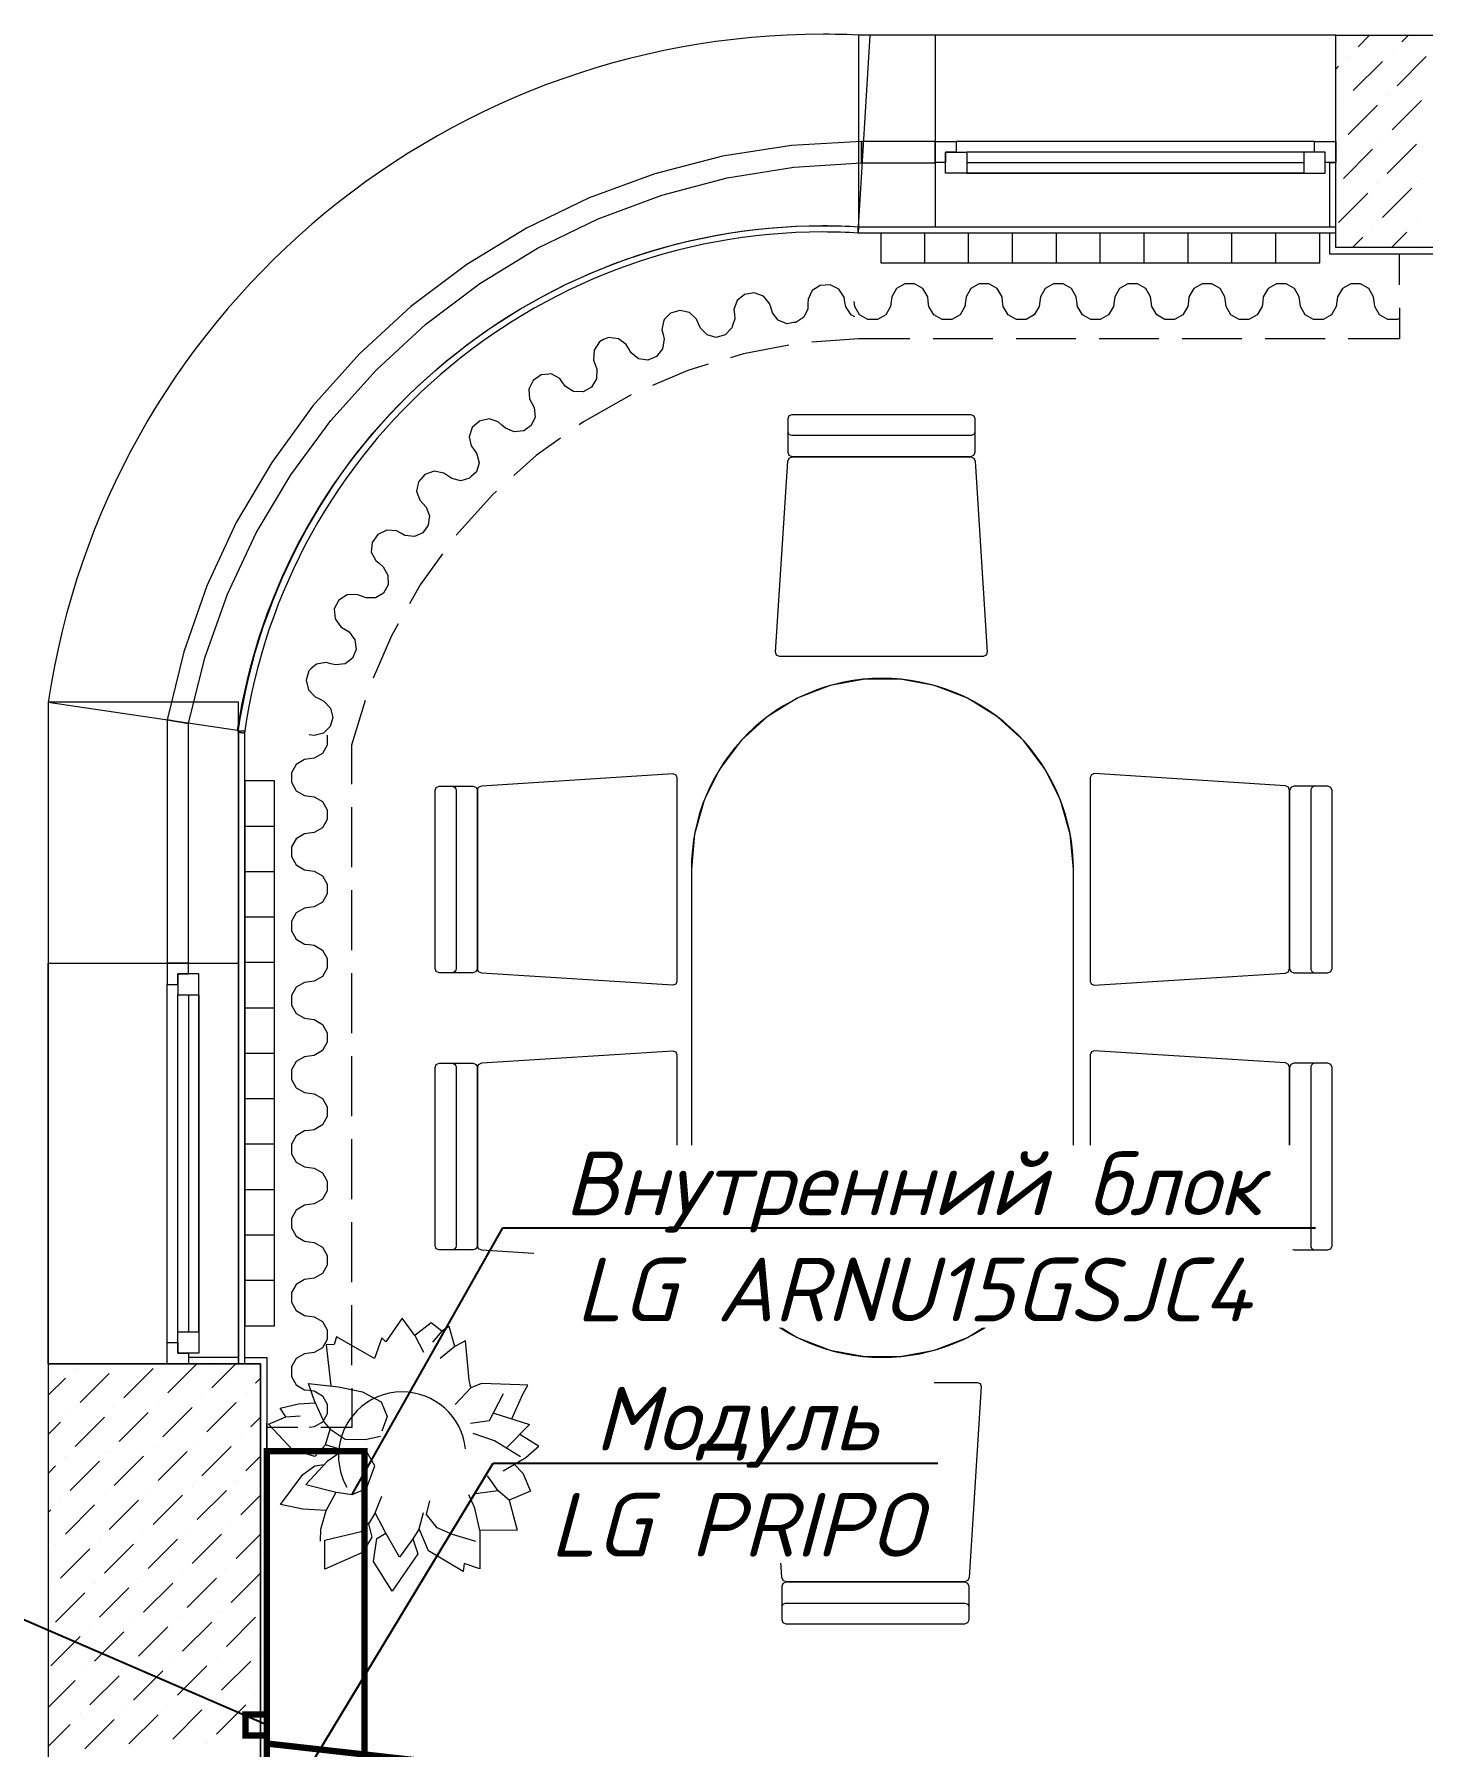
# Model space of a CAD drawing. Header units: millimetres. Extents: x 3082 to 230946, y 1570 to 312844.
# Drawn here: x 43079 to 46349, y 120933 to 124968 of the extents above; entities that cross this region are included whole.
import ezdxf
from ezdxf import colors
from ezdxf.entities.mleader import LeaderData, LeaderLine
from ezdxf.math import Vec2, Vec3

# ---------------------------------------------------------------- set-up
doc = ezdxf.new("R2010")
doc.units = ezdxf.units.MM
for name, color, linetype in [('PDF2_!штукатурка', 7, 'Continuous'), ('PDF2_06_3 Размеры потолка', 7, 'Continuous'), ('кондиционирование', 5, 'Continuous')]:
    doc.layers.add(name, color=color, linetype=linetype)
for name, color, linetype, true_color in [('PDF2_02_01 Стены несущие', 8, 'Continuous', 0x7e7e7e), ('PDF2_02_04 Стояки отопления', 253, 'Continuous', 0xaaaaaa), ('PDF2_04_1 Мебель', 253, 'Continuous', 0xaaaaaa), ('PDF2_04_3 Декор', 253, 'Continuous', 0xaaaaaa), ('PDF2_09_01 Кондиционеры', 253, 'Continuous', 0xaaaaaa)]:
    doc.layers.add(name, color=color, linetype=linetype, true_color=true_color)
doc.styles.add('ls_200', font='isocpeui.ttf', dxfattribs={"height": 200})

# ---------------------------------------------------------------- blocks, each defined once
blk = doc.blocks.new('ереьтекркер')
at = {"layer": 'PDF2_!штукатурка', "lineweight": 15}
for points in [[(4267, 6765.3), (4267, 6924), (4252, 6924), (4252, 6749), (3033, 6749), (3033, 6948.9), (3018, 6948.9), (3018, 6798)], [(1907.9, 6798), (1907.9, 6783)], [(1909, 6798), (1908.1, 6783.1)], [(1908.5, 6783), (1909, 6783)], [(1909, 6798), (1909, 6798)], [(1909, 6798), (1909, 6798)], [(3018, 6783), (3018, 6734), (3033, 6734), (4252, 6734), (4267, 6734), (4267, 6750.3), (4266.8, 6765.3)], [(3032, 6798), (3032, 6783)], [(463, 5609.5), (463, 5609.3), (448, 5609.3)], [(447.5, 5607.1), (447.5, 5607.1)], [(447.5, 5607.1), (462.3, 5605)], [(447.5, 5607.1), (447.5, 5607.1)], [(448, 4134), (330, 4134), (330, 4119), (500, 4119), (500, 2910), (330, 2910), (330, 2895), (440, 2895)], [(463, 4118.8), (448, 4118.8)], [(463, 4134), (515, 4134), (515, 4119), (515, 2910), (515, 2895), (455, 2895)]]:
    blk.add_lwpolyline(points, dxfattribs=at)
at = {"layer": 'PDF2_!штукатурка', "color": 8, "lineweight": 15, "true_color": 0x7e7e7e}
for points in [[(3021.3, 6892.5), (3021.3, 6892.5)], [(3024.4, 6874.6), (3024.4, 6874.6)], [(3024.4, 6763.2), (3024.4, 6763.2)], [(3228.6, 6744.7), (3228.6, 6744.7)], [(339.8, 4128.7), (339.8, 4128.7)], [(388.6, 4127.5), (388.6, 4127.5)], [(500, 4016.1), (500, 4016.1)], [(500, 3904.7), (500, 3904.7)], [(508.4, 3895.8), (508.4, 3895.8)], [(506.2, 3671.5), (506.2, 3671.5)], [(500, 3459.3), (500, 3459.3)], [(504, 3447.2), (504, 3447.2)], [(500, 3347.9), (500, 3347.9)], [(501.9, 3223), (501.9, 3223)]]:
    blk.add_lwpolyline(points, dxfattribs=at)
at = {"layer": 'PDF2_!штукатурка', "color": 151, "lineweight": 9, "true_color": 0x97c8ff}
blk.add_lwpolyline([(462.3, 5605), (447.5, 5607.1, -0.372939), (1825, 6800.6, -0.015102), (1909, 6798), (1908.1, 6783.1, 0.015131), (1825, 6785.6, 0.372938)], format="xyb", close=True, dxfattribs=at)
for points in [[(1907.9, 6783), (1907.9, 6798), (3032, 6798), (3032, 6783)], [(448, 4118.8), (463, 4118.8), (463, 5609.3), (448, 5609.3)]]:
    blk.add_lwpolyline(points, close=True, dxfattribs=at)
for points in [[(1909, 6798), (1909, 6798)], [(1909, 6798), (1909, 6798)], [(447.5, 5607.1), (447.5, 5607.1)], [(447.5, 5607.1), (447.5, 5607.1)]]:
    blk.add_lwpolyline(points, dxfattribs=at)
at = {"layer": 'PDF2_!штукатурка', "lineweight": 15}
blk.add_arc((1907.6, 6769.5), 13.6, 85.8682, 87.7721, dxfattribs=at)
at = {"layer": 'PDF2_02_01 Стены несущие', "color": 151, "lineweight": 9, "true_color": 0x97c8ff}
blk.add_lwpolyline([(0, 5678.2), (446, 5611.5, -0.37136), (1826.1, 6800.5, -0.014846), (1909, 6798), (3033, 6798), (3033, 7249), (1909, 7249), (1909, 6798), (1935.8, 7248.2, 0.01484), (1826.1, 7251.5, 0.37136)], format="xyb", close=True, dxfattribs=at)
at = {"layer": 'PDF2_02_01 Стены несущие', "color": 7, "lineweight": 15}
for points in [[(1909, 7249), (1909, 6798), (1935.8, 7248.2)], [(4252, 7249), (4252, 6749), (3033, 6749), (3033, 7249), (4252, 7249), (4252, 6974), (4252, 6924), (4252, 6765)], [(1909, 6798), (1909, 6798)], [(1909, 6798), (1909, 6798)], [(448, 5678.2), (0, 5678.2), (446, 5611.5)], [(446, 5611.5), (446, 5611.5)], [(446, 5611.5), (446, 5611.5)]]:
    blk.add_lwpolyline(points, dxfattribs=at)
at = {"layer": 'PDF2_02_01 Стены несущие', "color": 151, "lineweight": 9, "true_color": 0x97c8ff}
for points in [[(3008, 6974), (2983, 6974), (2983, 6999), (3033, 6999), (3033, 7249), (2089, 7249), (2089, 6999), (2139, 6999), (2139, 6974), (2114, 6974), (2114, 6949), (2089, 6949), (2089, 6798), (3033, 6798), (3033, 6949), (3008, 6949)], [(1915.4, 6998.9), (1751, 6989.4), (1588.4, 6964), (1429.1, 6922.7), (1274.5, 6866.1), (1126.3, 6794.6), (985.8, 6708.9), (854.3, 6609.9), (733.1, 6498.4), (623.5, 6375.7), (526.4, 6242.8), (442.7, 6101), (373.4, 5951.8), (319, 5796.4), (280, 5636.5), (330, 5627.8), (368.8, 5782.4), (422.3, 5932.4), (490.1, 6076.5), (571.6, 6213.4), (665.9, 6341.8), (772.2, 6460.4), (889.5, 6568.2), (1016.7, 6664.1), (1152.6, 6747.3), (1295.8, 6816.9), (1445.2, 6872.3), (1599.2, 6913), (1756.4, 6938.6), (1915.4, 6948.9)], [(2089, 6998.9), (1915.4, 6998.9), (1915.4, 6948.9), (2089, 6948.9)], [(2089, 6949), (2089, 6999)], [(3033, 6949), (3033, 6999)], [(2958, 6924), (3008, 6924), (3008, 6974), (2958, 6974), (2958, 6924), (2164, 6924), (2114, 6924), (2114, 6974), (2164, 6974), (2164, 6924)], [(0, 4119), (0, 5063), (280, 5063), (330, 5063), (280, 5063), (280, 5013), (305, 5013), (305, 5038), (330, 5038), (330, 5063), (448, 5063), (448, 4119), (0, 4119), (280, 4119), (330, 4119), (448, 4119), (448, 5678.2), (0, 5678.2)], [(280, 5636.5), (280, 5063.2), (330, 5063.2), (330, 5627.8)], [(355, 4194), (355, 4144), (305, 4144), (305, 4194), (355, 4194), (355, 4988), (355, 5038), (305, 5038), (305, 4988), (355, 4988)], [(330, 4119), (280, 4119), (280, 4169), (305, 4169), (305, 4144), (330, 4144)]]:
    blk.add_lwpolyline(points, close=True, dxfattribs=at)
at = {"layer": 'PDF2_02_01 Стены несущие', "lineweight": 15}
for points in [[(3085.4, 7222), (3112.5, 7249)], [(3188.8, 7233.5), (3204.4, 7249)], [(3062.4, 7199), (3062.4, 7199)], [(3073.9, 7118.6), (3142.8, 7187.5)], [(3165.8, 7210.5), (3165.8, 7210.5)], [(3177.3, 7130), (3246.3, 7199)], [(3033, 7169.6), (3039.4, 7176)], [(3154.3, 7107.1), (3154.3, 7107.1)], [(3050.9, 7095.6), (3050.9, 7095.6)], [(3062.4, 7015.1), (3131.4, 7084.1)], [(3165.8, 7026.6), (3234.8, 7095.6)], [(3039.4, 6992.2), (3039.4, 6992.2)], [(3050.9, 6911.7), (3119.9, 6980.7)], [(3142.8, 7003.6), (3142.8, 7003.6)], [(3154.3, 6923.2), (3223.3, 6992.2)], [(3131.4, 6900.2), (3131.4, 6900.2)], [(3234.8, 6911.7), (3234.8, 6911.7)], [(3039.4, 6808.3), (3108.4, 6877.3)], [(3142.8, 6819.8), (3211.8, 6888.7)], [(3119.9, 6796.8), (3119.9, 6796.8)], [(3164, 6749), (3200.3, 6785.3)], [(3223.3, 6808.3), (3223.3, 6808.3)], [(3072.1, 6749), (3096.9, 6773.8)], [(281.7, 4050.6), (350.1, 4119)], [(385.1, 4062.1), (442, 4119)], [(0, 4044.7), (40.4, 4085.1)], [(63.4, 4108), (63.4, 4108)], [(74.9, 4027.6), (143.8, 4096.5)], [(178.3, 4039.1), (247.2, 4108)], [(488.5, 4073.6), (500, 4085.1)], [(362.1, 4039.1), (362.1, 4039.1)], [(465.5, 4050.6), (465.5, 4050.6)], [(51.9, 4004.6), (51.9, 4004.6)], [(155.3, 4016.1), (155.3, 4016.1)], [(166.8, 3935.7), (235.7, 4004.6)], [(258.7, 4027.6), (258.7, 4027.6)], [(270.2, 3947.2), (339.1, 4016.1)], [(373.6, 3958.7), (442.5, 4027.6)], [(0, 3952.7), (28.9, 3981.6)], [(63.4, 3924.2), (132.3, 3993.1)], [(477, 3970.1), (500, 3993.1)], [(247.2, 3924.2), (247.2, 3924.2)], [(350.6, 3935.7), (350.6, 3935.7)], [(362.1, 3855.2), (431.1, 3924.2)], [(454, 3947.2), (454, 3947.2)], [(0, 3860.8), (17.4, 3878.2)], [(40.4, 3901.2), (40.4, 3901.2)], [(51.9, 3820.8), (120.8, 3889.7)], [(143.8, 3912.7), (143.8, 3912.7)], [(155.3, 3832.3), (224.2, 3901.2)], [(258.7, 3843.8), (327.6, 3912.7)], [(465.5, 3866.7), (500, 3901.2)], [(442.5, 3843.8), (442.5, 3843.8)], [(28.9, 3797.8), (28.9, 3797.8)], [(132.3, 3809.3), (132.3, 3809.3)], [(143.8, 3728.8), (212.7, 3797.8)], [(235.7, 3820.8), (235.7, 3820.8)], [(247.2, 3740.3), (316.2, 3809.3)], [(339.1, 3832.3), (339.1, 3832.3)], [(350.6, 3751.8), (419.6, 3820.8)], [(454, 3763.3), (500, 3809.3)], [(0, 3768.9), (5.9, 3774.8)], [(40.4, 3717.4), (109.3, 3786.3)], [(224.2, 3717.4), (224.2, 3717.4)], [(327.6, 3728.8), (327.6, 3728.8)], [(339.1, 3648.4), (408.1, 3717.4)], [(431.1, 3740.3), (431.1, 3740.3)], [(442.5, 3659.9), (500, 3717.4)], [(17.4, 3694.4), (17.4, 3694.4)], [(28.9, 3613.9), (97.8, 3682.9)], [(120.8, 3705.9), (120.8, 3705.9)], [(132.3, 3625.4), (201.2, 3694.4)], [(235.7, 3636.9), (304.7, 3705.9)], [(419.6, 3636.9), (419.6, 3636.9)], [(5.9, 3591), (5.9, 3591)], [(109.3, 3602.5), (109.3, 3602.5)], [(120.8, 3522), (189.8, 3591)], [(212.7, 3613.9), (212.7, 3613.9)], [(224.2, 3533.5), (293.2, 3602.5)], [(316.2, 3625.4), (316.2, 3625.4)], [(327.6, 3545), (396.6, 3613.9)], [(431.1, 3556.5), (500, 3625.4)], [(17.4, 3510.5), (86.3, 3579.5)], [(201.2, 3510.5), (201.2, 3510.5)], [(304.7, 3522), (304.7, 3522)], [(316.2, 3441.6), (385.1, 3510.5)], [(408.1, 3533.5), (408.1, 3533.5)], [(419.6, 3453.1), (488.5, 3522)], [(5.9, 3407.1), (74.9, 3476.1)], [(97.8, 3499.1), (97.8, 3499.1)], [(109.3, 3418.6), (178.3, 3487.6)], [(212.7, 3430.1), (281.7, 3499.1)], [(396.6, 3430.1), (396.6, 3430.1)], [(86.3, 3395.6), (86.3, 3395.6)], [(189.8, 3407.1), (189.8, 3407.1)], [(201.2, 3326.7), (270.2, 3395.6)], [(293.2, 3418.6), (293.2, 3418.6)], [(304.7, 3338.2), (373.6, 3407.1)], [(408.1, 3349.7), (477, 3418.6)], [(0, 3309.3), (63.4, 3372.7)], [(97.8, 3315.2), (166.8, 3384.1)], [(281.7, 3315.2), (281.7, 3315.2)], [(385.1, 3326.7), (385.1, 3326.7)], [(396.6, 3246.3), (465.5, 3315.2)], [(488.5, 3338.2), (488.5, 3338.2)], [(0, 3217.4), (51.9, 3269.2)], [(74.9, 3292.2), (74.9, 3292.2)], [(86.3, 3211.8), (155.3, 3280.7)], [(178.3, 3303.7), (178.3, 3303.7)], [(189.8, 3223.3), (258.7, 3292.2)], [(293.2, 3234.8), (362.1, 3303.7)], [(477, 3234.8), (477, 3234.8)], [(373.6, 3223.3), (373.6, 3223.3)]]:
    blk.add_lwpolyline(points, dxfattribs=at)
at = {"layer": 'PDF2_02_01 Стены несущие', "color": 151, "lineweight": 9, "true_color": 0x97c8ff}
for points in [[(2983, 6999), (2139, 6999)], [(2958, 6974), (2164, 6974)], [(2164, 6949), (2958, 6949)], [(1909, 6798), (1909, 6798)], [(1909, 6798), (1909, 6798)], [(446, 5611.5), (446, 5611.5)], [(446, 5611.5), (446, 5611.5)], [(280, 4169), (280, 5013)], [(305, 4194), (305, 4988)], [(330, 4988), (330, 4194)]]:
    blk.add_lwpolyline(points, dxfattribs=at)
at = {"layer": 'PDF2_02_01 Стены несущие', "color": 7, "lineweight": 15}
blk.add_lwpolyline([(0, 4119), (0, 2910), (500, 2910), (500, 4119)], close=True, dxfattribs=at)
at = {"layer": 'PDF2_02_04 Стояки отопления', "lineweight": 5}
for points in [[(2995.2, 6783), (1961.2, 6783), (1961.2, 6713.1), (2995.2, 6713.1)], [(463, 5492.1), (463, 4208.1), (532.9, 4208.1), (532.9, 5492.1)]]:
    blk.add_lwpolyline(points, close=True, dxfattribs=at)
for points in [[(2064.6, 6713.1), (2064.6, 6783)], [(2168, 6713.1), (2168, 6783)], [(2271.4, 6713.1), (2271.4, 6783)], [(2374.8, 6713.1), (2374.8, 6783)], [(2478.2, 6713.1), (2478.2, 6783)], [(2581.6, 6713.1), (2581.6, 6783)], [(2685, 6713.1), (2685, 6783)], [(2788.4, 6713.1), (2788.4, 6783)], [(2891.8, 6713.1), (2891.8, 6783)], [(532.9, 5385.1), (463, 5385.1)], [(532.9, 5278.1), (463, 5278.1)], [(532.9, 5171.1), (463, 5171.1)], [(532.9, 5064.1), (463, 5064.1)], [(532.9, 4957.1), (463, 4957.1)], [(532.9, 4850.1), (463, 4850.1)], [(532.9, 4743.1), (463, 4743.1)], [(532.9, 4636.1), (463, 4636.1)], [(532.9, 4529.1), (463, 4529.1)], [(532.9, 4422.1), (463, 4422.1)], [(532.9, 4315.1), (463, 4315.1)]]:
    blk.add_lwpolyline(points, dxfattribs=at)
at = {"layer": 'PDF2_04_1 Мебель', "lineweight": 5}
for points in [[(3183, 6661.2), (3183, 6734)], [(1900, 6585.6), (1891.2, 6590.2), (1878.9, 6609.2), (1876.8, 6620.4), (1874.8, 6631.7), (1862.3, 6650.7), (1841.7, 6661), (1818.7, 6659.8), (1799.7, 6647.5), (1789.9, 6627.4), (1789.4, 6616.1), (1789, 6604.7), (1779.6, 6584.7), (1761.4, 6572.5), (1755.3, 6572.2), (1739.9, 6569.6), (1719.8, 6577.7), (1705.9, 6595.3), (1702.6, 6606.2), (1699.3, 6617.2), (1684.8, 6634.6), (1663, 6642.5), (1640.1, 6638.7), (1622.6, 6624.4), (1615.4, 6603.3), (1616.3, 6592), (1617.2, 6580.8), (1611.3, 6562.6), (1610.4, 6559.7), (1594.7, 6543.4), (1573.6, 6537.4), (1552.3, 6543.1), (1536.3, 6559), (1531.8, 6569.5), (1527.3, 6579.9), (1510.8, 6595.6), (1488.1, 6600.9), (1465.6, 6594.5), (1452.4, 6581), (1450, 6577.9), (1445.8, 6555.1), (1448.2, 6543.9), (1450.7, 6532.7), (1446.9, 6510), (1433.1, 6492.1), (1412.6, 6483.7), (1390.7, 6486.9), (1372.9, 6500.8), (1367.3, 6510.7), (1361.6, 6520.6), (1343.2, 6534.2), (1319.7, 6536.7), (1308.3, 6532.1), (1298.5, 6526.7), (1286, 6506.9), (1284.7, 6483.9), (1288.4, 6473.1), (1292.2, 6462.3), (1291.2, 6439.4), (1279.4, 6420), (1260, 6409.3), (1237.7, 6409.9), (1218.5, 6421.8), (1211.7, 6431), (1204.9, 6440.1), (1184.5, 6451.2), (1179.6, 6451), (1161.5, 6449.3), (1142.4, 6435.8), (1132.3, 6414.9), (1134, 6392.2), (1139.3, 6382.1), (1144.6, 6372), (1146.8, 6349.6), (1137.9, 6329.5), (1120, 6316.8), (1097.5, 6314.8), (1093.6, 6316.4), (1077.2, 6323.1), (1068.6, 6330.6), (1059.9, 6338.1), (1038.3, 6345.1), (1015.9, 6340.2), (998.7, 6324.8), (991.6, 6303.3), (996.6, 6281.5), (1003.3, 6272.4), (1010, 6263.2), (1015.2, 6241.7), (1008.7, 6220.7), (996.2, 6209.6), (992.7, 6205.7), (972.2, 6199.6), (950.5, 6204.6), (941, 6211.1), (931.6, 6217.5), (909.3, 6222), (887.5, 6214.5), (872.1, 6197.3), (867.5, 6175.1), (875, 6154.1), (882.7, 6145.9), (890.5, 6137.6), (898.2, 6116.9), (896.3, 6106.9), (895.3, 6094.9), (882.7, 6077.1), (862.6, 6068.3), (840.3, 6070.7), (830.2, 6076), (820.1, 6081.3), (797.4, 6083.2), (776.5, 6073.2), (763, 6054.1), (760.9, 6031.6), (767.5, 6018.5), (771.3, 6011.6), (780.1, 6004.3), (789, 5997), (800.3, 5976.9), (800.8, 5954.3), (790.1, 5934.9), (771.1, 5923.7), (748.6, 5923.5), (737.9, 5927.6), (727.3, 5931.8), (704.5, 5931), (684.7, 5918.3), (673.5, 5897.9), (673.4, 5897.6), (676, 5874.3), (689.4, 5855.5), (699.1, 5849.4), (708.8, 5843.3), (722.3, 5824.8), (725.4, 5802.3), (716.9, 5781.8), (699.2, 5768.4), (676.8, 5765.5), (665.8, 5768.5), (654.7, 5771.3), (632, 5767.6), (618.3, 5756), (614.1, 5752), (607.8, 5729.9), (613.1, 5707.2), (628.6, 5690.2), (638.9, 5685.3), (649.3, 5680.4), (664.9, 5663.7), (670.4, 5641.7), (664.3, 5620.3), (648.2, 5604.9), (626.3, 5599.5), (615, 5601.1)], [(3183, 6581.9), (3178.4, 6579.2), (3155.7, 6579.2), (3136.1, 6590.6), (3124.8, 6610.2), (3123.3, 6621.5), (3121.8, 6632.8), (3110.5, 6652.4), (3090.9, 6663.8), (3068.2, 6663.8), (3048.6, 6652.4), (3037.3, 6632.8), (3035.8, 6621.5), (3034.3, 6610.2), (3023, 6590.6), (3003.4, 6579.2), (2980.7, 6579.2), (2961.1, 6590.6), (2949.8, 6610.2), (2948.3, 6621.5), (2946.8, 6632.8), (2935.5, 6652.4), (2915.9, 6663.8), (2893.2, 6663.8), (2873.6, 6652.4), (2862.3, 6632.8), (2860.8, 6621.5), (2859.3, 6610.2), (2848, 6590.6), (2828.3, 6579.2), (2805.7, 6579.2), (2786.1, 6590.6), (2774.7, 6610.2), (2773.2, 6621.5), (2771.8, 6632.8), (2760.4, 6652.4), (2740.8, 6663.8), (2718.2, 6663.8), (2698.6, 6652.4), (2687.2, 6632.8), (2685.7, 6621.5), (2684.3, 6610.2), (2672.9, 6590.6), (2653.3, 6579.2), (2630.7, 6579.2), (2611.1, 6590.6), (2599.7, 6610.2), (2598.2, 6621.5), (2596.8, 6632.8), (2585.4, 6652.4), (2565.8, 6663.8), (2543.2, 6663.8), (2523.6, 6652.4), (2512.2, 6632.8), (2510.7, 6621.5), (2509.3, 6610.2), (2497.9, 6590.6), (2478.3, 6579.2), (2455.7, 6579.2), (2436.1, 6590.6), (2424.7, 6610.2), (2423.2, 6621.5), (2421.8, 6632.8), (2410.4, 6652.4), (2390.8, 6663.8), (2368.2, 6663.8), (2348.6, 6652.4), (2337.2, 6632.8), (2335.7, 6621.5), (2334.3, 6610.2), (2322.9, 6590.6), (2303.3, 6579.2), (2280.7, 6579.2), (2261.1, 6590.6), (2249.7, 6610.2), (2248.2, 6621.5), (2246.8, 6632.8), (2235.4, 6652.4), (2215.8, 6663.8), (2193.2, 6663.8), (2173.6, 6652.4), (2162.2, 6632.8), (2160.7, 6621.5), (2159.3, 6610.2), (2147.9, 6590.6), (2128.3, 6579.2), (2105.7, 6579.2), (2086.1, 6590.6), (2074.7, 6610.2), (2073.2, 6621.5), (2071.8, 6632.8), (2060.4, 6652.4), (2040.8, 6663.8), (2018.2, 6663.8), (1998.6, 6652.4), (1987.2, 6632.8), (1985.7, 6621.5), (1984.3, 6610.2), (1972.9, 6590.6), (1953.3, 6579.2), (1930.7, 6579.2), (1911.1, 6590.6), (1899.7, 6610.2), (1898.2, 6621.5)], [(1876.8, 6620.4), (1876.8, 6620.4)], [(1876.8, 6620.4), (1876.8, 6620.4)], [(1898.2, 6621.5), (1898.2, 6621.5)], [(2073.2, 6621.5), (2073.2, 6621.5)], [(2073.2, 6621.5), (2073.2, 6621.5)], [(2248.2, 6621.5), (2248.2, 6621.5)], [(2248.2, 6621.5), (2248.2, 6621.5)], [(2423.2, 6621.5), (2423.2, 6621.5)], [(2423.2, 6621.5), (2423.2, 6621.5)], [(2598.2, 6621.5), (2598.2, 6621.5)], [(2598.2, 6621.5), (2598.2, 6621.5)], [(2773.2, 6621.5), (2773.2, 6621.5)], [(2773.2, 6621.5), (2773.2, 6621.5)], [(2948.3, 6621.5), (2948.3, 6621.5)], [(2948.3, 6621.5), (2948.3, 6621.5)], [(3123.3, 6621.5), (3123.3, 6621.5)], [(3123.3, 6621.5), (3123.3, 6621.5)], [(1702.6, 6606.2), (1702.6, 6606.2)], [(1702.6, 6606.2), (1702.6, 6606.2)], [(3183, 6606.7), (3183, 6533.9), (3062.3, 6533.9)], [(1531.8, 6569.5), (1531.8, 6569.5)], [(1531.8, 6569.5), (1531.8, 6569.5)], [(1367.3, 6510.7), (1367.3, 6510.7)], [(1367.3, 6510.7), (1367.3, 6510.7)], [(1744.9, 6518.7), (1637.6, 6498.8), (1607, 6489.5)], [(2029.7, 6534), (1909, 6534), (1798.9, 6525.8)], [(2225.3, 6534), (2084.2, 6534)], [(2420.9, 6534), (2279.8, 6534)], [(2616.5, 6534), (2475.4, 6534)], [(2812.1, 6533.9), (2671, 6534)], [(3007.8, 6533.9), (2866.7, 6533.9)], [(1554.8, 6473.8), (1506.4, 6459.2), (1423.1, 6423.7)], [(1211.7, 6431), (1211.7, 6431)], [(1211.7, 6431), (1211.7, 6431)], [(1373.3, 6401.6), (1260.8, 6338.4), (1251, 6331.4)], [(1068.6, 6330.6), (1068.6, 6330.6)], [(1068.6, 6330.6), (1068.6, 6330.6)], [(1206.7, 6299.7), (1149.3, 6258.7), (1096.7, 6211.6)], [(941, 6211.1), (941, 6211.1)], [(941, 6211.1), (941, 6211.1)], [(1056.1, 6175.2), (1047.2, 6167.2), (961, 6071.1)], [(830.2, 6076), (830.2, 6076)], [(830.2, 6076), (830.2, 6076)], [(928.5, 6027.4), (875.8, 5953.9), (851, 5909.7)], [(737.9, 5927.6), (737.9, 5927.6)], [(737.9, 5927.6), (737.9, 5927.6)], [(824.2, 5862.3), (808.6, 5834.4), (765.7, 5734)], [(665.8, 5768.5), (665.8, 5768.5)], [(665.8, 5768.5), (665.8, 5768.5)], [(715, 5485), (715, 5577.2), (747, 5682.9)], [(656.1, 5601.1), (657.3, 5599.1), (657.3, 5576.5), (645.9, 5556.8), (626.3, 5545.5), (615, 5544), (603.7, 5542.5), (584.1, 5531.2), (572.7, 5511.6), (572.7, 5489), (584.1, 5469.3), (603.7, 5458), (615, 5456.5), (626.3, 5455), (645.9, 5443.7), (657.3, 5424.1), (657.3, 5401.5), (645.9, 5381.8), (626.3, 5370.5), (615, 5369), (603.7, 5367.5), (584.1, 5356.2), (572.7, 5336.6), (572.7, 5314), (584.1, 5294.3), (603.7, 5283), (615, 5281.5), (626.3, 5280), (645.9, 5268.7), (657.3, 5249.1), (657.3, 5226.5), (645.9, 5206.8), (626.3, 5195.5), (615, 5194), (603.7, 5192.5), (584.1, 5181.2), (572.7, 5161.6), (572.7, 5139), (584.1, 5119.3), (603.7, 5108), (615, 5106.5), (626.3, 5105), (645.9, 5093.7), (657.3, 5074.1), (657.3, 5051.5), (645.9, 5031.8), (626.3, 5020.5), (615, 5019), (603.7, 5017.5), (584.1, 5006.2), (572.7, 4986.6), (572.7, 4964), (584.1, 4944.3), (603.7, 4933), (615, 4931.5), (626.3, 4930), (645.9, 4918.7), (657.3, 4899.1), (657.3, 4876.5), (645.9, 4856.8), (626.3, 4845.5), (615, 4844), (603.7, 4842.5), (584.1, 4831.2), (572.7, 4811.6), (572.7, 4789), (584.1, 4769.3), (603.7, 4758), (615, 4756.5), (626.3, 4755), (645.9, 4743.7), (657.3, 4724.1), (657.3, 4701.5), (645.9, 4681.8), (626.3, 4670.5), (615, 4669), (603.7, 4667.5), (584.1, 4656.2), (572.7, 4636.6), (572.7, 4614), (584.1, 4594.3), (603.7, 4583), (615, 4581.5), (626.3, 4580), (645.9, 4568.7), (657.3, 4549.1), (657.3, 4526.5), (645.9, 4506.8), (626.3, 4495.5), (615, 4494), (603.7, 4492.5), (584.1, 4481.2), (572.7, 4461.6), (572.7, 4439), (584.1, 4419.3), (603.7, 4408), (615, 4406.5), (626.3, 4405), (645.9, 4393.7), (657.3, 4374.1), (657.3, 4351.5), (645.9, 4331.8), (626.3, 4320.5), (615, 4319), (603.7, 4317.5), (584.1, 4306.2), (572.7, 4286.6), (572.7, 4264), (584.1, 4244.3), (603.7, 4233), (615, 4231.5), (626.3, 4230), (645.9, 4218.7), (657.3, 4199.1), (657.3, 4176.4), (645.9, 4156.8), (626.3, 4145.5), (615, 4144), (603.7, 4142.5), (584.1, 4131.2), (572.7, 4111.6), (572.7, 4088.9), (584.1, 4069.3), (603.7, 4058), (615, 4056.5), (626.3, 4055), (645.9, 4043.7), (657.3, 4024.1), (657.3, 4001.4), (645.9, 3981.8), (626.3, 3970.5), (615, 3969)], [(615, 5601.1), (615, 5601.1)], [(615, 5544), (615, 5544)], [(615, 5544), (615, 5544)], [(715, 5289.4), (715, 5430.5)], [(615, 5369), (615, 5369)], [(615, 5369), (615, 5369)], [(715, 5093.8), (715, 5234.9)], [(615, 5194), (615, 5194)], [(615, 5194), (615, 5194)], [(615, 5019), (615, 5019)], [(615, 5019), (615, 5019)], [(715, 4898.2), (715, 5039.3)], [(615, 4844), (615, 4844)], [(615, 4844), (615, 4844)], [(715, 4702.6), (715, 4843.7)], [(615, 4669), (615, 4669)], [(615, 4669), (615, 4669)], [(715, 4507), (715, 4648.1)], [(615, 4494), (615, 4494)], [(615, 4494), (615, 4494)], [(715, 4311.3), (715, 4452.5)], [(615, 4319), (615, 4319)], [(615, 4319), (615, 4319)], [(715, 4115.7), (715, 4256.8)], [(615, 4144), (615, 4144)], [(615, 4144), (615, 4144)], [(715, 4061.2), (715, 3969), (642.3, 3969)], [(587.8, 3969), (515, 3969)], [(615, 3969), (615, 3969)]]:
    blk.add_lwpolyline(points, dxfattribs=at)
for points in [[(2182.7, 6265.8), (2179.8, 6258.7), (2172.7, 6255.8), (1752.7, 6255.8), (1745.7, 6258.7), (1742.7, 6265.8), (1742.7, 6345.8), (1745.7, 6352.9), (1752.7, 6355.8), (2172.7, 6355.8), (2179.8, 6352.9), (2182.7, 6345.8)], [(2212.1, 5795.8), (2209.6, 5788.8), (2202.7, 5785.8), (1722.7, 5785.8), (1715.9, 5788.8), (1713.4, 5795.8), (1742.1, 6245.8), (1745.4, 6252.9), (1752.7, 6255.8), (2172.7, 6255.8), (2180, 6252.9), (2183.4, 6245.8)], [(1515, 5284), (1515, 4584), (1522.6, 4501.3), (1545.4, 4421.5), (1582.4, 4347.1), (1632.4, 4280.9), (1693.8, 4224.9), (1764.4, 4181.2), (1841.8, 4151.2), (1923.5, 4135.9), (2006.5, 4135.9), (2088.1, 4151.2), (2165.6, 4181.2), (2236.2, 4224.9), (2297.5, 4280.9), (2347.6, 4347.1), (2384.6, 4421.5), (2407.3, 4501.3), (2415, 4584), (2415, 5284), (2407.3, 5366.7), (2384.6, 5446.6), (2347.6, 5520.9), (2297.5, 5587.2), (2236.2, 5643.1), (2165.6, 5686.9), (2088.1, 5716.9), (2006.5, 5732.1), (1923.5, 5732.1), (1841.8, 5716.9), (1764.4, 5686.9), (1693.8, 5643.1), (1632.4, 5587.2), (1582.4, 5520.9), (1545.4, 5446.6), (1522.6, 5366.7)], [(1471.1, 5509.4), (1478.1, 5506.9), (1481, 5500), (1481, 5020), (1478.1, 5013.2), (1471.1, 5010.7), (1021, 5039.4), (1013.9, 5042.8), (1011.1, 5050), (1011.1, 5470), (1013.9, 5477.3), (1021, 5480.7)], [(2464.2, 5509.4), (2457.2, 5506.9), (2454.2, 5500), (2454.2, 5020), (2457.2, 5013.2), (2464.2, 5010.7), (2914.3, 5039.4), (2921.4, 5042.8), (2924.3, 5050), (2924.3, 5470), (2921.4, 5477.3), (2914.3, 5480.7)], [(1001.1, 5480), (1008.1, 5477.1), (1011.1, 5470), (1011.1, 5050), (1008.1, 5043), (1001.1, 5040), (921.1, 5040), (914, 5043), (911.1, 5050), (911.1, 5470), (914, 5477.1), (921.1, 5480)], [(2934.3, 5480), (2927.2, 5477.1), (2924.3, 5470), (2924.3, 5050), (2927.2, 5043), (2934.3, 5040), (3014.3, 5040), (3021.3, 5043), (3024.3, 5050), (3024.3, 5470), (3021.3, 5477.1), (3014.3, 5480)], [(1471.1, 4856.5), (1478.1, 4854), (1481, 4847.2), (1481, 4367.2), (1478.1, 4360.3), (1471.1, 4357.8), (1021, 4386.5), (1013.9, 4389.9), (1011.1, 4397.2), (1011.1, 4817.2), (1013.9, 4824.5), (1021, 4827.8)], [(2464.2, 4856.5), (2457.2, 4854), (2454.2, 4847.2), (2454.2, 4367.2), (2457.2, 4360.3), (2464.2, 4357.8), (2914.3, 4386.5), (2921.4, 4389.9), (2924.3, 4397.2), (2924.3, 4817.2), (2921.4, 4824.5), (2914.3, 4827.8)], [(1001.1, 4827.2), (1008.1, 4824.2), (1011.1, 4817.2), (1011.1, 4397.2), (1008.1, 4390.1), (1001.1, 4387.2), (921.1, 4387.2), (914, 4390.1), (911.1, 4397.2), (911.1, 4817.2), (914, 4824.2), (921.1, 4827.2)], [(2934.3, 4827.2), (2927.2, 4824.2), (2924.3, 4817.2), (2924.3, 4397.2), (2927.2, 4390.1), (2934.3, 4387.2), (3014.3, 4387.2), (3021.3, 4390.1), (3024.3, 4397.2), (3024.3, 4817.2), (3021.3, 4824.2), (3014.3, 4827.2)], [(1699.2, 4065.4), (1701.8, 4072.4), (1708.6, 4075.3), (2188.6, 4075.3), (2195.5, 4072.4), (2198, 4065.4), (2169.2, 3615.3), (2165.9, 3608.2), (2158.6, 3605.3), (1738.6, 3605.3), (1731.3, 3608.2), (1728, 3615.3)], [(1728.6, 3595.3), (1731.5, 3602.4), (1738.6, 3605.3), (2158.6, 3605.3), (2165.7, 3602.4), (2168.6, 3595.3), (2168.6, 3515.3), (2165.7, 3508.3), (2158.6, 3505.4), (1738.6, 3505.4), (1731.5, 3508.3), (1728.6, 3515.3)]]:
    blk.add_lwpolyline(points, close=True, dxfattribs=at)
for points in [[(2182.7, 6315.8, -0.415125), (2172.7, 6305.8), (1752.7, 6305.8, -0.41325), (1742.7, 6315.8)], [(951.1, 5480, -0.414188), (961.1, 5470), (961.1, 5050, -0.414), (951.1, 5040)], [(2984.3, 5480, 0.415313), (2974.3, 5470), (2974.3, 5050, 0.415125), (2984.3, 5040)], [(951.1, 4827.2, -0.414188), (961.1, 4817.2), (961.1, 4397.2, -0.414188), (951.1, 4387.2)], [(2984.3, 4827.2, 0.415313), (2974.3, 4817.2), (2974.3, 4397.2, 0.415313), (2984.3, 4387.2)], [(1728.6, 3545.3, -0.415313), (1738.6, 3555.3), (2158.6, 3555.3, -0.413438), (2168.6, 3545.3)]]:
    blk.add_lwpolyline(points, format="xyb", dxfattribs=at)
blk.add_lwpolyline([(2415, 4584), (2415, 5284, 0.414233), (1965, 5734, 0.414192), (1515, 5284), (1515, 4584, 0.414192), (1965, 4134, 0.414233)], format="xyb", close=True, dxfattribs=at)
at = {"layer": 'PDF2_04_3 Декор', "lineweight": 5}
for points in [[(1091.7, 3989.4), (1118.1, 4047.6), (1130, 4068.3), (1111, 4069.2), (1020.6, 4072.6), (995.2, 4062.7), (991.8, 4081.1), (982.9, 4172.9), (957.6, 4160.1), (944.2, 4206.7), (926.9, 4196.2), (902, 4215.4), (863.2, 4185.8), (834.1, 4226.2), (795.6, 4170.4), (785.9, 4180.2), (768.7, 4131.2), (678.7, 4182.7), (673.4, 4164.8), (654.9, 4163.3), (665.8, 4066.7)], [(863.2, 4185.8), (883.9, 4146.3)], [(926.9, 4196.2), (904.9, 4170.3)], [(957.6, 4160.1), (922.9, 4131.3)], [(559.9, 3994.3), (546, 4014.6), (589.3, 4024.5), (628.8, 4027.1), (612.7, 4072.3), (683.7, 4064.7), (740.1, 4053.1), (784.1, 4029.6), (798.2, 3994.7), (785.9, 3960.6)], [(995.2, 4062.7), (958.9, 4023.3)], [(1071.3, 4048.1), (1038.7, 3984.6), (994.9, 3978.3)], [(653.1, 3927.9), (628.3, 3900.2), (575.1, 3916.6), (518.8, 3976.7), (559.9, 3994.3), (593.7, 3996.5)], [(627.7, 4029.7), (648.9, 3982.2), (664.1, 3965.2)], [(1049.4, 4003), (1133.5, 3976), (1080.4, 3921.5)], [(681.4, 3919.5), (653.1, 3927.9), (664.1, 3965.2), (699.3, 3941.6), (746.2, 3940.3), (782.8, 3948.5)], [(1112.2, 3900), (1051.6, 3937.8), (1001.3, 3955.1)], [(641.2, 3701.4), (642.4, 3729.1), (654.6, 3773.5), (678.2, 3816.5), (716, 3810.8), (749.4, 3825), (769.7, 3878.8), (748.2, 3915.4), (698, 3917.4), (656.8, 3889.1), (606.8, 3834.9), (678.2, 3816.5)], [(1111, 3952.8), (1156.4, 3924.7), (1124.8, 3897.5), (1071.6, 3865.7)], [(654.6, 3773.5), (599.4, 3776.8), (547.3, 3787.6), (599.7, 3858.2), (628.1, 3878.3), (649.9, 3882.1)], [(1098.4, 3881.7), (1117.6, 3861), (1135.8, 3818.9), (1085.8, 3797.8), (1059.6, 3819.5), (1035.1, 3855.1)], [(1085.8, 3797.8), (1105, 3726.7), (1016.9, 3726.2), (1016.8, 3636.1), (979.8, 3648.5), (977.7, 3629.7), (896, 3678.6), (873.7, 3730.3), (858.9, 3706.4), (870.9, 3671.4), (810.2, 3583.6), (765.8, 3653.5), (774.1, 3707), (795.2, 3720.1), (770, 3767.5), (754.3, 3741.8), (762.2, 3710.2), (740.1, 3674.5), (651.5, 3635.5), (651.2, 3703.5), (737.3, 3724.1), (756.9, 3746.1)], [(770, 3767.5), (785.9, 3807.4)], [(1007.3, 3700), (952.6, 3716.7), (916.5, 3732.8), (891.1, 3764.2), (898.6, 3796)], [(1016.9, 3726), (1004.7, 3778.8), (990.4, 3810.1)], [(1059.6, 3819.5), (1005.8, 3812.5)], [(873.7, 3730.3), (883.6, 3768.8)], [(858.9, 3706.4), (827.1, 3663), (795.2, 3720.1)]]:
    blk.add_lwpolyline(points, dxfattribs=at)
blk.add_lwpolyline([(982.8, 3918.8, 0.383212), (833.7, 4052.7, 0.414213), (683.7, 3902.7, 0.13101), (703.6, 3828.1)], format="xyb", dxfattribs=at)
at = {"layer": 'PDF2_06_3 Размеры потолка', "lineweight": 15}
blk.add_lwpolyline([(515, 3799.5), (515, 3979)], dxfattribs=at)
at = {"layer": 'PDF2_09_01 Кондиционеры', "lineweight": 5}
blk.add_lwpolyline([(515, 3098.3), (745, 3098.3), (745, 3913.3), (515, 3913.3)], close=True, dxfattribs=at)

msp = doc.modelspace()

# ---------------------------------------------------------------- linework, layer by layer
at = {"color": 1, "ltscale": 6, "const_width": 15}
msp.add_lwpolyline([(43632.1, 120940.1), (48862.8, 120352.3), (51762.9, 120352.3), (51762.9, 120053.7)], dxfattribs=at)
at = {"layer": 'кондиционирование', "color": 1, "const_width": 15}
msp.add_lwpolyline([(43856.6, 120814.7), (43626.6, 120814.7), (43626.6, 121629.7), (43856.6, 121629.7)], close=True, dxfattribs=at)
at = {"layer": 'кондиционирование', "color": 3, "const_width": 15}
msp.add_lwpolyline([(43626.6, 121009.4), (43626.6, 120959.4), (43576.6, 120959.4), (43576.6, 121009.4), (43626.6, 121009.4)], dxfattribs=at)

# ---------------------------------------------------------------- block references
at = {"layer": 'кондиционирование', "color": 1}
msp.add_blockref('ереьтекркер', (43111.6, 117716.4), dxfattribs=at)

# ---------------------------------------------------------------- next in the draw order: leaders
at = {"layer": 'кондиционирование', "color": 1, "lineweight": 0}
ml = msp.add_multileader_mtext('Standard', dxfattribs=at)
ml.set_content('Модуль \\PLG PRIPO', color=1, style='ls_200')
ml.set_leader_properties()
ml.build(insert=Vec2(0, 0))
ml.multileader.update_dxf_attribs({"text_left_attachment_type": 6, "text_right_attachment_type": 6, "dogleg_length": 133.8, "arrow_head_size": 0.529})
ctx = ml.context
ctx.base_point, ctx.char_height, ctx.arrow_head_size, ctx.landing_gap_size, ctx.plane_origin = Vec3(44293.6, 121601.1), 150, 0.529, 5.88, Vec3(45745.9, 123109.6)
ctx.left_attachment, ctx.right_attachment, ctx.text_align_type = 6, 6, 1
notes = []
notes.append((ctx, [(0, (1, 1, 0), (44159.7, 121601.1), (1, 0), 133.8, [(0, [(43701.6, 120843.6)], 0, [])])]))
ctx.mtext.insert, ctx.mtext.width, ctx.mtext.alignment, ctx.mtext.flow_direction = Vec3(44732.8, 121781.1), 899.97, 2, 5
ctx.mtext.has_bg_fill, ctx.mtext.bg_color, ctx.mtext.bg_scale_factor, ctx.mtext.bg_transparency, ctx.mtext.use_window_bg_color = 1, -1073741824, 1.1, 0, 1
at = {"layer": 'кондиционирование', "color": 3, "lineweight": 0}
ml = msp.add_multileader_mtext('Standard', dxfattribs=at)
ml.set_content('{\\C3;Дренажная помпа\\PSi-27}', color=3, style='ls_200')
ml.set_leader_properties()
ml.build(insert=Vec2(0, 0))
ml.multileader.update_dxf_attribs({"text_left_attachment_type": 6, "text_right_attachment_type": 6, "dogleg_length": 133.8, "arrow_head_size": 0.529})
ctx = ml.context
ctx.base_point, ctx.char_height, ctx.arrow_head_size, ctx.landing_gap_size, ctx.plane_origin = Vec3(41102.9, 121267.6), 150, 0.529, 5.88, Vec3(46091.1, 117776.7)
ctx.left_attachment, ctx.right_attachment, ctx.text_align_type = 6, 6, 1
notes.append((ctx, [(1, (1, 1, 0), (42972.3, 121267.6), (-1, 0), 133.8, [(0, [(43626.6, 120984.4)], 0, [])])]))
ctx.mtext.insert, ctx.mtext.width, ctx.mtext.alignment, ctx.mtext.flow_direction = Vec3(41970.7, 121447.6), 1790.585, 2, 5
ctx.mtext.has_bg_fill, ctx.mtext.bg_color, ctx.mtext.bg_scale_factor, ctx.mtext.bg_transparency, ctx.mtext.use_window_bg_color = 1, -1073741824, 1.1, 0, 1
for ctx, leaders in notes:
    for number, flags, end, landing, length, lines in leaders:
        leader = LeaderData()
        leader.index, (leader.has_last_leader_line, leader.has_dogleg_vector, leader.attachment_direction) = number, flags
        leader.last_leader_point, leader.dogleg_vector, leader.dogleg_length = Vec3(end), Vec3(landing), length
        for number, points, colour, breaks in lines:
            line = LeaderLine()
            line.index, line.vertices, line.color, line.breaks = number, Vec3.list(points), colors.encode_raw_color(colour), breaks
            leader.lines.append(line)
        ctx.leaders.append(leader)

# ---------------------------------------------------------------- next in the draw order: leaders
at = {"layer": 'кондиционирование', "color": 1, "lineweight": 0}
ml = msp.add_multileader_mtext('Standard', dxfattribs=at)
ml.set_content('Внутренний блок \\PLG ARNU15GSJC4', color=1, style='ls_200')
ml.set_leader_properties()
ml.build(insert=Vec2(0, 0))
ml.multileader.update_dxf_attribs({"text_left_attachment_type": 6, "text_right_attachment_type": 6, "dogleg_length": 133.8, "arrow_head_size": 0.529})
ctx = ml.context
ctx.base_point, ctx.char_height, ctx.arrow_head_size, ctx.landing_gap_size, ctx.plane_origin = Vec3(44315.9, 122155.4), 150, 0.529, 5.88, Vec3(44453.1, 119329.1)
ctx.left_attachment, ctx.right_attachment, ctx.text_align_type = 6, 6, 1
notes = []
notes.append((ctx, [(1, (1, 1, 0), (44182.1, 122155.4), (1, 0), 133.8, [(0, [(43827.5, 121527.2)], 0, [])])]))
ctx.mtext.insert, ctx.mtext.width, ctx.mtext.alignment, ctx.mtext.flow_direction = Vec3(45149.4, 122335.4), 1757.13, 2, 5
ctx.mtext.has_bg_fill, ctx.mtext.bg_color, ctx.mtext.bg_scale_factor, ctx.mtext.bg_transparency, ctx.mtext.use_window_bg_color = 1, -1073741824, 1.1, 0, 1
for ctx, leaders in notes:
    for number, flags, end, landing, length, lines in leaders:
        leader = LeaderData()
        leader.index, (leader.has_last_leader_line, leader.has_dogleg_vector, leader.attachment_direction) = number, flags
        leader.last_leader_point, leader.dogleg_vector, leader.dogleg_length = Vec3(end), Vec3(landing), length
        for number, points, colour, breaks in lines:
            line = LeaderLine()
            line.index, line.vertices, line.color, line.breaks = number, Vec3.list(points), colors.encode_raw_color(colour), breaks
            leader.lines.append(line)
        ctx.leaders.append(leader)

doc.saveas('drawing.dxf')
